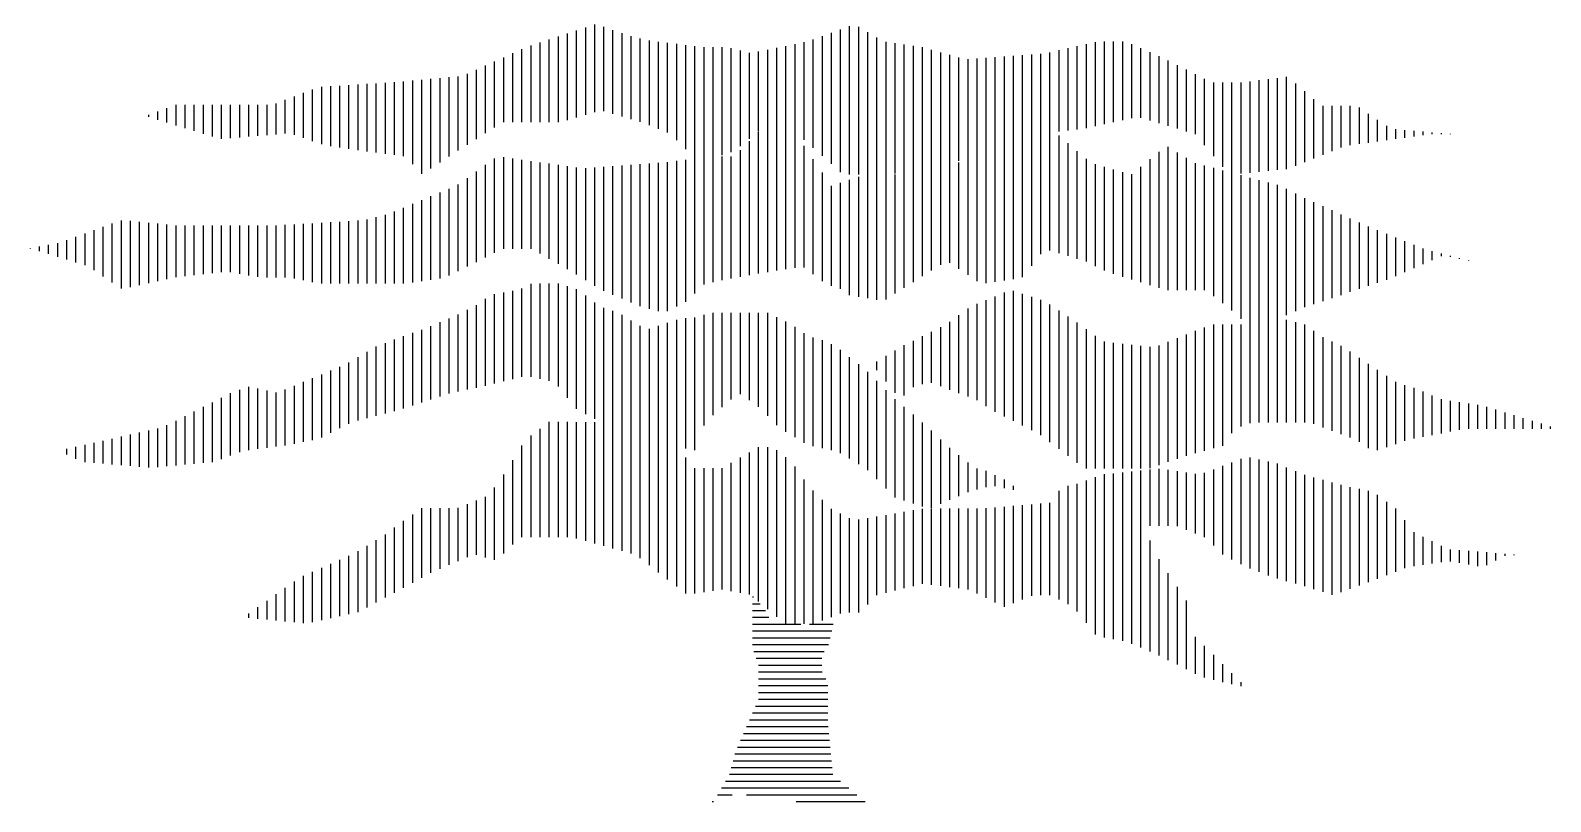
# Model space of a CAD drawing. Header units: millimetres. Extents: x 79741 to 173011, y 86123 to 135501.
# Drawn here: x 137627 to 143398, y 120537 to 123466 of the extents above; entities that cross this region are included whole.
import ezdxf

# ---------------------------------------------------------------- set-up
doc = ezdxf.new("R2010")
doc.units = ezdxf.units.MM

# ---------------------------------------------------------------- blocks, each defined once
blk = doc.blocks.new('A$C4B0C6653')
at = {"color": 0}
for p, q in [((2073.6, 2623.8), (2073.6, 2954.6)), ((2108.2, 2634), (2108.2, 2966.1)), ((2142.7, 2644.1), (2142.7, 2977.6)), ((2177.3, 2647.6), (2177.3, 2967.9)), ((2211.8, 2637.5), (2211.8, 2955.9)), ((2246.4, 2627.4), (2246.4, 2943.9)), ((3041.3, 2447.4), (3041.3, 2945.3)), ((3075.8, 2416.7), (3075.8, 2958.1)), ((3110.4, 2407.4), (3110.4, 2970.9)), ((3145, 2407.4), (3145, 2968.6)), ((3179.5, 2407.4), (3179.5, 2948.2)), ((1900.8, 2606.1), (1900.8, 2897.2)), ((1935.4, 2606.1), (1935.4, 2908.7)), ((1969.9, 2606.1), (1969.9, 2920.2)), ((2004.5, 2606), (2004.5, 2931.7)), ((2039, 2613.7), (2039, 2943.2)), ((2281, 2617.4), (2281, 2932.5)), ((2315.5, 2607.3), (2315.5, 2924.5)), ((2350.1, 2594.2), (2350.1, 2916.6)), ((2384.6, 2580.5), (2384.6, 2911.1)), ((2419.2, 2566.8), (2419.2, 2907.1)), ((2453.8, 2537.7), (2453.8, 2903.1)), ((2488.3, 2503.1), (2488.3, 2899.2)), ((2522.9, 2468.5), (2522.9, 2895.2)), ((2557.4, 2459), (2557.4, 2891.2)), ((2592, 2470.1), (2592, 2890.8)), ((2626.6, 2481.1), (2626.6, 2890.7)), ((2661.1, 2492.2), (2661.1, 2887.6)), ((2833.9, 2574.5), (2833.9, 2888.2)), ((2868.5, 2569.2), (2868.5, 2895.3)), ((2903, 2564), (2903, 2902.4)), ((2937.6, 2539.4), (2937.6, 2909.6)), ((2972.2, 2508.7), (2972.2, 2919.6)), ((3006.7, 2478.1), (3006.7, 2932.5)), ((3214.1, 2407.3), (3214.1, 2927.7)), ((3248.6, 2407.3), (3248.6, 2911.4)), ((3283.2, 2411), (3283.2, 2906.2)), ((3317.8, 2417), (3317.8, 2901.1)), ((3352.3, 2422.9), (3352.3, 2896)), ((3386.9, 2428.9), (3386.9, 2890.8)), ((3939.8, 2574.4), (3939.8, 2887)), ((3974.4, 2578.4), (3974.4, 2894.9)), ((4009, 2582.8), (4009, 2902.7)), ((4043.5, 2590.6), (4043.5, 2910.6)), ((4078.1, 2598.5), (4078.1, 2912)), ((4112.6, 2606.3), (4112.6, 2912)), ((4147.2, 2614.1), (4147.2, 2912)), ((4181.8, 2622), (4181.8, 2902.3)), ((4216.3, 2622.6), (4216.3, 2887)), ((1762.6, 2585.6), (1762.6, 2836.8)), ((1797.1, 2606.2), (1797.1, 2852.4)), ((1831.7, 2606.2), (1831.7, 2868)), ((1866.2, 2606.1), (1866.2, 2883.7)), ((2695.7, 2515.4), (2695.7, 2878.6)), ((2730.2, 2543.5), (2730.2, 2869.7)), ((2764.8, 2571.5), (2764.8, 2874)), ((2799.4, 2579.7), (2799.4, 2881.1)), ((3421.4, 2436.5), (3421.4, 2881.5)), ((3456, 2444.3), (3456, 2871.4)), ((3490.6, 2452.2), (3490.6, 2861.4)), ((3525.1, 2460), (3525.1, 2851.3)), ((3559.7, 2467.9), (3559.7, 2845.8)), ((3594.2, 2476.4), (3594.2, 2848.4)), ((3628.8, 2488.9), (3628.8, 2850.9)), ((3663.4, 2501.5), (3663.4, 2853.4)), ((3697.9, 2514.1), (3697.9, 2855.9)), ((3732.5, 2526.6), (3732.5, 2858.4)), ((3767, 2539.2), (3767, 2861)), ((3801.6, 2551.8), (3801.6, 2863.5)), ((3836.2, 2562.7), (3836.2, 2866)), ((3870.7, 2566.6), (3870.7, 2871.3)), ((3905.3, 2570.5), (3905.3, 2879.2)), ((4250.9, 2612.3), (4250.9, 2871.7)), ((4285.4, 2602.1), (4285.4, 2856.4)), ((4320, 2591.8), (4320, 2840.6)), ((1520.6, 2430.7), (1520.6, 2770.4)), ((1555.2, 2453.4), (1555.2, 2773.6)), ((1589.8, 2476.2), (1589.8, 2776.8)), ((1624.3, 2498.9), (1624.3, 2780)), ((1658.9, 2520.5), (1658.9, 2789.8)), ((1693.4, 2542.2), (1693.4, 2805.5)), ((1728, 2563.9), (1728, 2821.1)), ((4354.6, 2581.6), (4354.6, 2823.3)), ((4389.1, 2571.3), (4389.1, 2806)), ((4423.7, 2560.1), (4423.7, 2788.7)), ((4458.2, 2518.8), (4458.2, 2771.3)), ((4734.7, 2424.7), (4734.7, 2773.9)), ((4769.3, 2428.2), (4769.3, 2778.3)), ((1036.8, 2546.3), (1036.8, 2717)), ((1071.4, 2534.3), (1071.4, 2730.3)), ((1105.9, 2522.3), (1105.9, 2740.1)), ((1140.5, 2515.5), (1140.5, 2742.4)), ((1175, 2510.4), (1175, 2744.6)), ((1209.6, 2505.4), (1209.6, 2746.8)), ((1244.2, 2500.3), (1244.2, 2749.1)), ((1278.7, 2495.4), (1278.7, 2751.3)), ((1313.3, 2490.8), (1313.3, 2753.5)), ((1347.8, 2486.3), (1347.8, 2755.8)), ((1382.4, 2481.7), (1382.4, 2758)), ((1417, 2477.1), (1417, 2760.7)), ((1451.5, 2446.2), (1451.5, 2763.9)), ((1486.1, 2410.3), (1486.1, 2767.1)), ((4492.8, 2477.5), (4492.8, 2756.5)), ((4527.4, 2436.2), (4527.4, 2756.5)), ((4561.9, 2407.1), (4561.9, 2756.5)), ((4596.5, 2410.7), (4596.5, 2756.4)), ((4631, 2414.2), (4631, 2760.7)), ((4665.6, 2417.7), (4665.6, 2765.1)), ((4700.2, 2421.2), (4700.2, 2769.5)), ((4803.8, 2441), (4803.8, 2752.7)), ((4838.4, 2454.9), (4838.4, 2723.4)), ((518.4, 2604.8), (518.4, 2659.7)), ((553, 2594.1), (553, 2672.3)), ((587.5, 2583.5), (587.5, 2672.3)), ((622.1, 2572.8), (622.1, 2672.3)), ((656.6, 2562.2), (656.6, 2672.2)), ((691.2, 2551.5), (691.2, 2672.2)), ((725.8, 2542.4), (725.8, 2672.2)), ((760.3, 2545.3), (760.3, 2672.1)), ((794.9, 2548.3), (794.9, 2672.1)), ((829.4, 2551.2), (829.4, 2672.1)), ((864, 2554.1), (864, 2672.1)), ((898.6, 2557), (898.6, 2672)), ((933.1, 2560), (933.1, 2677.1)), ((967.7, 2562.9), (967.7, 2690.4)), ((1002.2, 2558.3), (1002.2, 2703.7)), ((4873, 2468.8), (4873, 2694.1)), ((4907.5, 2482.6), (4907.5, 2668.6)), ((4942.1, 2496.5), (4942.1, 2668.6)), ((4976.6, 2510.4), (4976.6, 2668.6)), ((5011.2, 2518.7), (5011.2, 2668.5)), ((5045.8, 2523.5), (5045.8, 2661.7)), ((449.3, 2626), (449.3, 2634.2)), ((483.8, 2615.4), (483.8, 2646.1)), ((2799.4, 2037.1), (2799.4, 2603.5)), ((2833.9, 2042.4), (2833.9, 2638)), ((2868.5, 2047.5), (2868.5, 2617.9)), ((5080.3, 2528.2), (5080.3, 2638.4)), ((5114.9, 2532.9), (5114.9, 2615.1)), ((2764.8, 2031.2), (2764.8, 2569)), ((2903, 2052.7), (2903, 2567.3)), ((3732.5, 2009.4), (3732.5, 2547.3)), ((3767, 2017.8), (3767, 2562.5)), ((3801.6, 2061.2), (3801.6, 2568.7)), ((3836.2, 2104.6), (3836.2, 2575)), ((3870.7, 2118.4), (3870.7, 2581.2)), ((3905.3, 2108.2), (3905.3, 2555.7)), ((5149.4, 2537.6), (5149.4, 2591.8)), ((5184, 2542.3), (5184, 2579.3)), ((5218.6, 2547.1), (5218.6, 2576.4)), ((5253.1, 2551.8), (5253.1, 2573.5)), ((5287.7, 2556.5), (5287.7, 2570.5)), ((5322.2, 2560.7), (5322.2, 2567.6)), ((5356.8, 2560.6), (5356.8, 2564.7)), ((5391.4, 2560.6), (5391.4, 2561.8)), ((2695.7, 2019.3), (2695.7, 2500)), ((2730.2, 2025.2), (2730.2, 2534.5)), ((2937.6, 2054.2), (2937.6, 2516.7)), ((3594.2, 2003), (3594.2, 2484.1)), ((3628.8, 1994.2), (3628.8, 2499.9)), ((3663.4, 1999.3), (3663.4, 2515.7)), ((3697.9, 2004.3), (3697.9, 2531.5)), ((3939.8, 2098), (3939.8, 2526.2)), ((3974.4, 2087.7), (3974.4, 2496.7)), ((4285.4, 1976.7), (4285.4, 2494.1)), ((4320, 1968.5), (4320, 2512)), ((4354.6, 1968.5), (4354.6, 2491.5)), ((1728, 2092.4), (1728, 2443.9)), ((1762.6, 2109.6), (1762.6, 2468.8)), ((1797.1, 2125.8), (1797.1, 2472.8)), ((1831.7, 2125.8), (1831.7, 2468)), ((1866.2, 2125.7), (1866.2, 2463.2)), ((1900.8, 2125.7), (1900.8, 2458.4)), ((1935.4, 2107.2), (1935.4, 2453.6)), ((1969.9, 2087.6), (1969.9, 2448.9)), ((2004.5, 2068.1), (2004.5, 2444.1)), ((2039, 2048.5), (2039, 2439.3)), ((2073.6, 2028), (2073.6, 2434.5)), ((2108.2, 2006.2), (2108.2, 2431.4)), ((2142.7, 1984.5), (2142.7, 2433.9)), ((2177.3, 1965.3), (2177.3, 2436.4)), ((2211.8, 1950.8), (2211.8, 2438.9)), ((2246.4, 1936.2), (2246.4, 2441.4)), ((2281, 1921.7), (2281, 2443.8)), ((2315.5, 1907.2), (2315.5, 2446.3)), ((2350.1, 1897.5), (2350.1, 2448.8)), ((2384.6, 1888.6), (2384.6, 2451.3)), ((2419.2, 1888.4), (2419.2, 2454.5)), ((2453.8, 1906.2), (2453.8, 2458.9)), ((2488.3, 1923.9), (2488.3, 2463.3)), ((2522.9, 1955), (2522.9, 2467.7)), ((2557.4, 1989.5), (2557.4, 2472.1)), ((2592, 1999), (2592, 2475.4)), ((2626.6, 2006), (2626.6, 2475.4)), ((2661.1, 2013), (2661.1, 2475.4)), ((2972.2, 2028.4), (2972.2, 2466.1)), ((3352.3, 1999.1), (3352.3, 2424.8)), ((3386.9, 2021), (3386.9, 2435)), ((3421.4, 2042.9), (3421.4, 2446.9)), ((3456, 2064.8), (3456, 2452.2)), ((3490.6, 2071.6), (3490.6, 2452.1)), ((3525.1, 2048.7), (3525.1, 2452.5)), ((3559.7, 2025.9), (3559.7, 2468.3)), ((4009, 2076.6), (4009, 2467.2)), ((4043.5, 2059.8), (4043.5, 2446.8)), ((4078.1, 2043), (4078.1, 2436.6)), ((4112.6, 2029.9), (4112.6, 2426.4)), ((4216.3, 1998), (4216.3, 2436.8)), ((4250.9, 1987.3), (4250.9, 2465.5)), ((4389.1, 1968.5), (4389.1, 2471.1)), ((4423.7, 1968.4), (4423.7, 2451)), ((4458.2, 1968.4), (4458.2, 2441.7)), ((4492.8, 1945.9), (4492.8, 2432.5)), ((1624.3, 2040.6), (1624.3, 2369.2)), ((1658.9, 2057.9), (1658.9, 2394.1)), ((1693.4, 2075.1), (1693.4, 2419)), ((3006.7, 2002.7), (3006.7, 2415.5)), ((3075.8, 1973.1), (3075.8, 2376)), ((3110.4, 1949.2), (3110.4, 2387.1)), ((3145, 1943.2), (3145, 2398.1)), ((3179.5, 1937.2), (3179.5, 2407.4)), ((3214.1, 1931.2), (3214.1, 2407.3)), ((3248.6, 1933.3), (3248.6, 2407.3)), ((3283.2, 1955.2), (3283.2, 2407.3)), ((3317.8, 1977.2), (3317.8, 2415.9)), ((4147.2, 2019.2), (4147.2, 2416.1)), ((4181.8, 2008.6), (4181.8, 2408.2)), ((4527.4, 1918.4), (4527.4, 2423.2)), ((4561.9, 1890.8), (4561.9, 2414)), ((4596.5, 1858.8), (4596.5, 2404.7)), ((4631, 1824.2), (4631, 2395.4)), ((4665.6, 1827.1), (4665.6, 2386.2)), ((4700.2, 1842.4), (4700.2, 2376.9)), ((4734.7, 1857.7), (4734.7, 2367.6)), ((1486.1, 2002.9), (1486.1, 2310.1)), ((1520.6, 2008), (1520.6, 2324.6)), ((1555.2, 2013), (1555.2, 2339)), ((1589.8, 2023.4), (1589.8, 2353.5)), ((3041.3, 1985.1), (3041.3, 2365)), ((4769.3, 1873), (4769.3, 2353.6)), ((4803.8, 1888.2), (4803.8, 2335.8)), ((4838.4, 1903.4), (4838.4, 2318.1)), ((1347.8, 1993.6), (1347.8, 2253.9)), ((1382.4, 1993.6), (1382.4, 2266.8)), ((1417, 1993.5), (1417, 2281.2)), ((1451.5, 1997.8), (1451.5, 2295.7)), ((4873, 1915), (4873, 2302.5)), ((4907.5, 1926.5), (4907.5, 2287)), ((4942.1, 1938.1), (4942.1, 2271.5)), ((4976.6, 1949.7), (4976.6, 2256)), ((241.9, 2043.9), (241.9, 2195.7)), ((276.5, 2020.6), (276.5, 2208.3)), ((311, 1997.3), (311, 2220.9)), ((345.6, 1974), (345.6, 2233.4)), ((380.2, 1979.1), (380.2, 2231.4)), ((414.7, 1986.9), (414.7, 2227.9)), ((449.3, 1994.7), (449.3, 2224.4)), ((483.8, 2002.6), (483.8, 2220.9)), ((518.4, 2010.4), (518.4, 2217.3)), ((553, 2017.5), (553, 2214.4)), ((587.5, 2021.4), (587.5, 2214.4)), ((622.1, 2025.3), (622.1, 2214.4)), ((656.6, 2029.2), (656.6, 2214.4)), ((691.2, 2033.2), (691.2, 2214.3)), ((725.8, 2037.1), (725.8, 2214.3)), ((760.3, 2036.3), (760.3, 2214.3)), ((794.9, 2030.3), (794.9, 2214.2)), ((829.4, 2024.3), (829.4, 2214.2)), ((864, 2018.3), (864, 2214.2)), ((898.6, 2016.5), (898.6, 2214.1)), ((933.1, 2016.5), (933.1, 2214.1)), ((967.7, 2016.4), (967.7, 2215.8)), ((1002.2, 2016.4), (1002.2, 2217.9)), ((1036.8, 2005.6), (1036.8, 2219.9)), ((1071.4, 1998.5), (1071.4, 2222)), ((1105.9, 1993.8), (1105.9, 2224.1)), ((1140.5, 1993.8), (1140.5, 2226.1)), ((1175, 1993.7), (1175, 2228.2)), ((1209.6, 1993.7), (1209.6, 2230.3)), ((1244.2, 1993.7), (1244.2, 2232.3)), ((1278.7, 1993.6), (1278.7, 2236.2)), ((1313.3, 1993.6), (1313.3, 2245)), ((5011.2, 1961.3), (5011.2, 2240.5)), ((5045.8, 1972.8), (5045.8, 2225)), ((5080.3, 1984.4), (5080.3, 2209.6)), ((5114.9, 1996), (5114.9, 2195.8)), ((69.1, 2105.6), (69.1, 2140.1)), ((103.7, 2095), (103.7, 2146.4)), ((138.2, 2084.3), (138.2, 2158)), ((172.8, 2073.7), (172.8, 2170.6)), ((207.4, 2063.1), (207.4, 2183.2)), ((5149.4, 2007.6), (5149.4, 2182)), ((5184, 2021.2), (5184, 2168.2)), ((5218.6, 2036.4), (5218.6, 2154.5)), ((5253.1, 2051.7), (5253.1, 2140.7)), ((0, 2126.9), (0, 2127.6)), ((34.6, 2116.3), (34.6, 2133.9)), ((5287.7, 2067), (5287.7, 2126.9)), ((5322.2, 2082.3), (5322.2, 2116.5)), ((5356.8, 2097.5), (5356.8, 2107.6)), ((5391.4, 2094.4), (5391.4, 2098.7)), ((5425.9, 2087.3), (5425.9, 2089.8)), ((5460.5, 2080.2), (5460.5, 2080.9)), ((1002.2, 2012.7), (1002.2, 2016.4)), ((1831.7, 1630.6), (1831.7, 1965.5)), ((1866.2, 1639), (1866.2, 1974)), ((1900.8, 1638.9), (1900.8, 1992.2)), ((1935.4, 1631.7), (1935.4, 1993.1)), ((1969.9, 1624.4), (1969.9, 1993.1)), ((2004.5, 1602.1), (2004.5, 1993)), ((2039, 1559.6), (2039, 1983.8)), ((2073.6, 1517), (2073.6, 1971.8)), ((3732.5, 1471.7), (3732.5, 1965.4)), ((1693.4, 1597.7), (1693.4, 1911.7)), ((1728, 1605.5), (1728, 1935.6)), ((1762.6, 1613.9), (1762.6, 1953)), ((1797.1, 1622.3), (1797.1, 1959.3)), ((2108.2, 1497.1), (2108.2, 1947.7)), ((2142.7, 1479.7), (2142.7, 1922)), ((3594.2, 1550.1), (3594.2, 1915.8)), ((3628.8, 1527.4), (3628.8, 1930.3)), ((3663.4, 1506.3), (3663.4, 1944.7)), ((3697.9, 1489), (3697.9, 1959.2)), ((3767, 1454.3), (3767, 1954.1)), ((3801.6, 1437), (3801.6, 1942.8)), ((3836.2, 1417.8), (3836.2, 1931.4)), ((3870.7, 1391.5), (3870.7, 1913.7)), ((1589.8, 1575.7), (1589.8, 1860.3)), ((1624.3, 1583.6), (1624.3, 1876.4)), ((1658.9, 1590.7), (1658.9, 1893.2)), ((2177.3, 1462.4), (2177.3, 1901.3)), ((2211.8, 1445.1), (2211.8, 1889.7)), ((2246.4, 1427.8), (2246.4, 1874.4)), ((2281, 1410.1), (2281, 1853.5)), ((2453.8, 1374.2), (2453.8, 1856.1)), ((2488.3, 1367.1), (2488.3, 1862.5)), ((2522.9, 1360), (2522.9, 1864.7)), ((2557.4, 1454.3), (2557.4, 1874.9)), ((2592, 1494.1), (2592, 1882.4)), ((2626.6, 1523.3), (2626.6, 1882.4)), ((2661.1, 1552.5), (2661.1, 1882.4)), ((2695.7, 1573.5), (2695.7, 1882.3)), ((2730.2, 1550.4), (2730.2, 1882.3)), ((2764.8, 1525), (2764.8, 1882.3)), ((2799.4, 1490.4), (2799.4, 1882.3)), ((2833.9, 1455.8), (2833.9, 1866.1)), ((2868.5, 1430.3), (2868.5, 1849.2)), ((3490.6, 1590.3), (3490.6, 1848)), ((3525.1, 1577.4), (3525.1, 1873.6)), ((3559.7, 1564.5), (3559.7, 1899.2)), ((3905.3, 1365.3), (3905.3, 1890.8)), ((3939.8, 1339.1), (3939.8, 1868)), ((4665.6, 1465.3), (4665.6, 1848.2)), ((4700.2, 1465.3), (4700.2, 1853.3)), ((4734.7, 1465.3), (4734.7, 1858.4)), ((4769.3, 1465.2), (4769.3, 1855.5)), ((1417, 1519), (1417, 1793.9)), ((1451.5, 1530.3), (1451.5, 1806.1)), ((1486.1, 1541.7), (1486.1, 1818)), ((1520.6, 1553), (1520.6, 1832)), ((1555.2, 1564.3), (1555.2, 1846.2)), ((2315.5, 1392.3), (2315.5, 1832.5)), ((2350.1, 1379.7), (2350.1, 1820.9)), ((2384.6, 1379.7), (2384.6, 1832.6)), ((2419.2, 1379.7), (2419.2, 1844.3)), ((2903, 1409.4), (2903, 1829.3)), ((2937.6, 1388.4), (2937.6, 1805.4)), ((3386.9, 1610.9), (3386.9, 1793.4)), ((3421.4, 1616), (3421.4, 1810.6)), ((3456, 1603.2), (3456, 1827.8)), ((3974.4, 1312.9), (3974.4, 1845.1)), ((4009, 1290.7), (4009, 1820.2)), ((4043.5, 1290.7), (4043.5, 1794.5)), ((4389.1, 1339), (4389.1, 1799.5)), ((4423.7, 1348.6), (4423.7, 1813.2)), ((4458.2, 1358.2), (4458.2, 1826.9)), ((4492.8, 1367.8), (4492.8, 1838.3)), ((4527.4, 1377.4), (4527.4, 1838.2)), ((4561.9, 1425.1), (4561.9, 1838.2)), ((4596.5, 1450.6), (4596.5, 1838.2)), ((4631, 1462.5), (4631, 1843.2)), ((4803.8, 1465.2), (4803.8, 1846.6)), ((4838.4, 1465.2), (4838.4, 1837.2)), ((4873, 1460.1), (4873, 1813.2)), ((4907.5, 1447.3), (4907.5, 1790.3)), ((1278.7, 1482.3), (1278.7, 1733.9)), ((1313.3, 1491.1), (1313.3, 1754)), ((1347.8, 1500), (1347.8, 1767.3)), ((1382.4, 1508.8), (1382.4, 1780.6)), ((2972.2, 1375.2), (2972.2, 1788.9)), ((3006.7, 1368.1), (3006.7, 1778.6)), ((3041.3, 1361), (3041.3, 1763.6)), ((3075.8, 1348.9), (3075.8, 1741.9)), ((3283.2, 1578.8), (3283.2, 1739.5)), ((3317.8, 1568.5), (3317.8, 1758.9)), ((3352.3, 1600.3), (3352.3, 1776.1)), ((4078.1, 1290.7), (4078.1, 1772.8)), ((4112.6, 1290.7), (4112.6, 1768.8)), ((4147.2, 1290.6), (4147.2, 1764.8)), ((4181.8, 1290.6), (4181.8, 1760.8)), ((4216.3, 1290.6), (4216.3, 1756.8)), ((4250.9, 1292.1), (4250.9, 1752.7)), ((4285.4, 1304), (4285.4, 1758.3)), ((4320, 1316), (4320, 1772)), ((4354.6, 1327.9), (4354.6, 1785.7)), ((4942.1, 1434.4), (4942.1, 1773.5)), ((4976.6, 1421.5), (4976.6, 1756.7)), ((5011.2, 1408.7), (5011.2, 1735.5)), ((1175, 1443.8), (1175, 1677.3)), ((1209.6, 1461.1), (1209.6, 1693.1)), ((1244.2, 1473.4), (1244.2, 1713.5)), ((3110.4, 1328.5), (3110.4, 1714.3)), ((3145, 1308), (3145, 1686.8)), ((3214.1, 1664.2), (3214.1, 1697.8)), ((3248.6, 1621.5), (3248.6, 1718.7)), ((5045.8, 1392.2), (5045.8, 1711.5)), ((5080.3, 1368.2), (5080.3, 1688.3)), ((1036.8, 1391.7), (1036.8, 1619.5)), ((1071.4, 1398.7), (1071.4, 1634)), ((1105.9, 1409.3), (1105.9, 1648.4)), ((1140.5, 1426.6), (1140.5, 1662.9)), ((3179.5, 1284.9), (3179.5, 1658)), ((3214.1, 1250.2), (3214.1, 1623.4)), ((5114.9, 1360.1), (5114.9, 1665.5)), ((5149.4, 1372.1), (5149.4, 1642.6)), ((5184, 1384), (5184, 1619.7)), ((725.8, 1326.6), (725.8, 1559.6)), ((760.3, 1339.9), (760.3, 1577)), ((794.9, 1353.3), (794.9, 1589.1)), ((829.4, 1361.2), (829.4, 1600.6)), ((864, 1365.6), (864, 1594.3)), ((898.6, 1370), (898.6, 1587.1)), ((933.1, 1374.4), (933.1, 1579.8)), ((967.7, 1378.8), (967.7, 1590.6)), ((1002.2, 1384.7), (1002.2, 1605.1)), ((3248.6, 1215.6), (3248.6, 1588.7)), ((5218.6, 1395.9), (5218.6, 1607.9)), ((5253.1, 1404.3), (5253.1, 1597.1)), ((5287.7, 1410.9), (5287.7, 1583)), ((5322.2, 1417.6), (5322.2, 1568.8)), ((622.1, 1309), (622.1, 1507.4)), ((656.6, 1312.2), (656.6, 1524.8)), ((691.2, 1315.4), (691.2, 1542.2)), ((3283.2, 1181.2), (3283.2, 1554.1)), ((3317.8, 1169.8), (3317.8, 1524.8)), ((5356.8, 1424.2), (5356.8, 1554.6)), ((5391.4, 1430.9), (5391.4, 1548)), ((5425.9, 1437.5), (5425.9, 1542.9)), ((5460.5, 1442.1), (5460.5, 1537.8)), ((5495, 1442.1), (5495, 1532.6)), ((5529.6, 1442.1), (5529.6, 1525.2)), ((5564.2, 1442), (5564.2, 1514.5)), ((5598.7, 1442), (5598.7, 1503.9)), ((518.4, 1299.4), (518.4, 1455.2)), ((553, 1302.6), (553, 1472.6)), ((587.5, 1305.8), (587.5, 1490)), ((1969.9, 1029.8), (1969.9, 1467.6)), ((2004.5, 1029.7), (2004.5, 1467.6)), ((2039, 1029.7), (2039, 1467.6)), ((2073.6, 1025.1), (2073.6, 1467.5)), ((2108.2, 1015.7), (2108.2, 1467.5)), ((2142.7, 1006.3), (2142.7, 1467.5)), ((2177.3, 996.9), (2177.3, 1467.4)), ((2211.8, 987.6), (2211.8, 1467.4)), ((2246.4, 978.2), (2246.4, 1467.4)), ((2281, 968.8), (2281, 1467.4)), ((2315.5, 950.1), (2315.5, 1467.3)), ((2350.1, 923.3), (2350.1, 1459.5)), ((2384.6, 896.6), (2384.6, 1450.6)), ((3352.3, 1158.5), (3352.3, 1495.5)), ((3386.9, 1147.2), (3386.9, 1466.2)), ((5633.3, 1442), (5633.3, 1493.3)), ((5667.8, 1442), (5667.8, 1482.6)), ((5702.4, 1441.9), (5702.4, 1472)), ((5737, 1441.9), (5737, 1461.3)), ((5771.5, 1441.9), (5771.5, 1450.7)), ((241.9, 1312.5), (241.9, 1388.9)), ((276.5, 1309.5), (276.5, 1396.5)), ((311, 1306.5), (311, 1404.2)), ((345.6, 1303.5), (345.6, 1411.9)), ((380.2, 1300.5), (380.2, 1419.5)), ((414.7, 1297.5), (414.7, 1427.2)), ((449.3, 1294.5), (449.3, 1434.9)), ((483.8, 1296.1), (483.8, 1442.6)), ((1900.8, 1029.8), (1900.8, 1416.6)), ((1935.4, 1029.8), (1935.4, 1442.2)), ((2419.2, 869.9), (2419.2, 1428.9)), ((3421.4, 1142.2), (3421.4, 1435.7)), ((3456, 1156.9), (3456, 1401.1)), ((138.2, 1344.4), (138.2, 1365.8)), ((172.8, 1327.6), (172.8, 1373.5)), ((207.4, 1315.5), (207.4, 1381.2)), ((1866.2, 1029.8), (1866.2, 1377.7)), ((2453.8, 843.1), (2453.8, 1382.3)), ((2488.3, 816.4), (2488.3, 1332.7)), ((2695.7, 818.6), (2695.7, 1332.4)), ((2730.2, 812.2), (2730.2, 1352.2)), ((2764.8, 785.9), (2764.8, 1372)), ((2799.4, 756.6), (2799.4, 1372.1)), ((2833.9, 727.3), (2833.9, 1360.6)), ((2868.5, 701.2), (2868.5, 1333.5)), ((3490.6, 1171.6), (3490.6, 1369)), ((3525.1, 1186.3), (3525.1, 1341.4)), ((4596.5, 927.6), (4596.5, 1327.5)), ((4631, 911.7), (4631, 1332.3)), ((1831.7, 1002.4), (1831.7, 1322.8)), ((2522.9, 816), (2522.9, 1292)), ((2557.4, 821.3), (2557.4, 1292)), ((2592, 826.6), (2592, 1291.9)), ((2626.6, 831.2), (2626.6, 1292.8)), ((2661.1, 824.9), (2661.1, 1312.6)), ((2903, 701.2), (2903, 1298.9)), ((3559.7, 1201), (3559.7, 1313.9)), ((3594.2, 1210.9), (3594.2, 1291.1)), ((3628.8, 1219.7), (3628.8, 1282.3)), ((4112.6, 1072.2), (4112.6, 1272.4)), ((4147.2, 1038.8), (4147.2, 1276)), ((4181.8, 1039.8), (4181.8, 1279.5)), ((4216.3, 1057.6), (4216.3, 1283.1)), ((4250.9, 1072.9), (4250.9, 1286.6)), ((4285.4, 1072.8), (4285.4, 1290.2)), ((4320, 1072.8), (4320, 1285.9)), ((4354.6, 1072.4), (4354.6, 1280.7)), ((4389.1, 1058.3), (4389.1, 1275.6)), ((4423.7, 1044.1), (4423.7, 1270.5)), ((4458.2, 1029.9), (4458.2, 1274.3)), ((4492.8, 998.6), (4492.8, 1287.6)), ((4527.4, 963.9), (4527.4, 1300.9)), ((4561.9, 945.4), (4561.9, 1314.2)), ((4665.6, 898.3), (4665.6, 1325.2)), ((4700.2, 884.9), (4700.2, 1318.1)), ((4734.7, 872.6), (4734.7, 1309.4)), ((4769.3, 863.7), (4769.3, 1295.2)), ((4803.8, 854.8), (4803.8, 1281)), ((1762.6, 944.7), (1762.6, 1218.4)), ((1797.1, 967.9), (1797.1, 1267.9)), ((2937.6, 701.2), (2937.6, 1249.7)), ((3663.4, 1223.9), (3663.4, 1265.5)), ((3697.9, 1216.8), (3697.9, 1248.7)), ((3732.5, 1209.7), (3732.5, 1224.8)), ((3939.8, 776.1), (3939.8, 1225.5)), ((3939.8, 1137.8), (3939.8, 1219.5)), ((3974.4, 1127.5), (3974.4, 1232.3)), ((3974.4, 748), (3974.4, 1218.4)), ((4009, 1117.3), (4009, 1245.1)), ((4043.5, 1107.1), (4043.5, 1257.9)), ((4078.1, 1096.8), (4078.1, 1268.9)), ((4838.4, 844.3), (4838.4, 1267.1)), ((4873, 833.2), (4873, 1257.4)), ((4907.5, 822.1), (4907.5, 1247.7)), ((4942.1, 811), (4942.1, 1238.1)), ((4976.6, 820.7), (4976.6, 1228.4)), ((5011.2, 833.5), (5011.2, 1220.4)), ((5045.8, 846.3), (5045.8, 1213.3)), ((1658.9, 954.3), (1658.9, 1155.9)), ((1693.4, 962.5), (1693.4, 1169.5)), ((1728, 953.6), (1728, 1183.9)), ((2972.2, 701.1), (2972.2, 1207.1)), ((3006.7, 713.4), (3006.7, 1172.5)), ((3801.6, 807.9), (3801.6, 1154.7)), ((3836.2, 810.5), (3836.2, 1157.6)), ((3870.7, 810.5), (3870.7, 1160.5)), ((3905.3, 1189), (3905.3, 1206.7)), ((3905.3, 793.9), (3905.3, 1192.6)), ((4009, 704.5), (4009, 1211.3)), ((4043.5, 661), (4043.5, 1204.2)), ((4078.1, 649.7), (4078.1, 1191.7)), ((4112.6, 643.4), (4112.6, 1178.3)), ((4147.2, 637.1), (4147.2, 1164.9)), ((4181.8, 625.2), (4181.8, 1154.5)), ((5080.3, 859.1), (5080.3, 1206.2)), ((5114.9, 871.9), (5114.9, 1190.8)), ((5149.4, 885.4), (5149.4, 1165)), ((1451.5, 856.8), (1451.5, 1116.1)), ((1486.1, 875.5), (1486.1, 1140)), ((1520.6, 894.3), (1520.6, 1140.2)), ((1555.2, 910.2), (1555.2, 1140.2)), ((1589.8, 924.9), (1589.8, 1140.2)), ((1624.3, 939.6), (1624.3, 1142.2)), ((3041.3, 726.8), (3041.3, 1138.4)), ((3075.8, 740.1), (3075.8, 1120.6)), ((3110.4, 743.6), (3110.4, 1102.8)), ((3145, 743.5), (3145, 1096.7)), ((3179.5, 774.2), (3179.5, 1102.6)), ((3214.1, 810), (3214.1, 1108.4)), ((3248.6, 819.1), (3248.6, 1114.3)), ((3283.2, 827.5), (3283.2, 1120.2)), ((3317.8, 835.9), (3317.8, 1126.1)), ((3352.3, 844.2), (3352.3, 1132.1)), ((3386.9, 852.6), (3386.9, 1138)), ((3421.4, 849.4), (3421.4, 1138.6)), ((3456, 844.9), (3456, 1138.6)), ((3490.6, 840.4), (3490.6, 1138.6)), ((3525.1, 835.9), (3525.1, 1138.5)), ((3559.7, 831.5), (3559.7, 1138.5)), ((3594.2, 816.5), (3594.2, 1138.5)), ((3628.8, 799.6), (3628.8, 1140)), ((3663.4, 782.6), (3663.4, 1142.9)), ((3697.9, 765.6), (3697.9, 1145.9)), ((3732.5, 779.7), (3732.5, 1148.8)), ((3767, 793.8), (3767, 1151.7)), ((4216.3, 610.7), (4216.3, 1145.6)), ((5184, 899), (5184, 1139.3)), ((1347.8, 800.5), (1347.8, 1040.8)), ((1382.4, 819.2), (1382.4, 1066.4)), ((1417, 838), (1417, 1092)), ((5218.6, 912.7), (5218.6, 1094.5)), ((5253.1, 920.3), (5253.1, 1048.9)), ((1278.7, 763), (1278.7, 997.9)), ((1313.3, 781.7), (1313.3, 1018.3)), ((4250.9, 596.2), (4250.9, 1018)), ((5287.7, 925.3), (5287.7, 1031.9)), ((5322.2, 930.3), (5322.2, 1014.9)), ((5356.8, 935.3), (5356.8, 997.9)), ((5391.4, 938.1), (5391.4, 983.8)), ((1140.5, 722.6), (1140.5, 928.6)), ((1175, 730), (1175, 943.9)), ((1209.6, 737.4), (1209.6, 959.2)), ((1244.2, 744.8), (1244.2, 977.5)), ((4285.4, 580.4), (4285.4, 946.6)), ((5425.9, 932.1), (5425.9, 981)), ((5460.5, 926.1), (5460.5, 978.2)), ((5495, 920), (5495, 975.4)), ((5529.6, 924.4), (5529.6, 972.6)), ((5564.2, 942.1), (5564.2, 969.9)), ((5598.7, 959.8), (5598.7, 967.1)), ((5633.3, 961.6), (5633.3, 964.3)), ((1036.8, 703.9), (1036.8, 882.8)), ((1071.4, 707.7), (1071.4, 898.1)), ((1105.9, 715.1), (1105.9, 913.3)), ((4320, 563.5), (4320, 893.3)), ((933.1, 713.7), (933.1, 813.1)), ((967.7, 710.4), (967.7, 837.2)), ((1002.2, 707.1), (1002.2, 861.4)), ((4354.6, 546.7), (4354.6, 841.6)), ((864, 720.2), (864, 764.7)), ((898.6, 716.9), (898.6, 788.9)), ((2742, 803.5), (2744.7, 803.5)), ((2742, 777.6), (2770.6, 777.6)), ((2742, 751.7), (2790.5, 751.7)), ((4389.1, 528.9), (4389.1, 790)), ((829.4, 723.5), (829.4, 740.5)), ((2742, 725.8), (2803.4, 725.8)), ((2742, 699.8), (2924.5, 699.8)), ((2958.3, 699.8), (3047.2, 699.8)), ((2741.9, 673.9), (3042.2, 673.9)), ((2741.9, 648), (3036.2, 648)), ((4423.7, 511.1), (4423.7, 652.1)), ((2741.9, 622.1), (3030.3, 622.1)), ((2746.2, 596.2), (3013.4, 596.2)), ((4458.2, 497.7), (4458.2, 617.5)), ((4492.8, 488.8), (4492.8, 582.9)), ((2755.1, 570.2), (3004.6, 570.2)), ((2764.1, 544.3), (3004.5, 544.3)), ((4527.4, 479.9), (4527.4, 548.2)), ((2764.3, 518.4), (3005.8, 518.4)), ((2764.3, 492.5), (3019.5, 492.5)), ((2764.3, 466.6), (3027, 466.6)), ((4561.9, 471.9), (4561.9, 513.6)), ((4596.5, 464), (4596.5, 479)), ((2764.2, 414.7), (3027, 414.7)), ((2764.3, 440.6), (3027, 440.6)), ((2741.8, 362.9), (3026.9, 362.9)), ((2753.3, 388.8), (3026.9, 388.8)), ((2718.8, 311), (3028.3, 311)), ((2730.3, 337), (3026.9, 337)), ((2684.3, 233.3), (3036.1, 233.3)), ((2695.8, 259.2), (3033.5, 259.2)), ((2707.3, 285.1), (3030.9, 285.1)), ((2667.6, 181.4), (3041.3, 181.4)), ((2674.3, 207.4), (3038.7, 207.4)), ((2654.3, 129.6), (3046.6, 129.6)), ((2660.9, 155.5), (3044, 155.5)), ((2624, 77.8), (3107, 77.8)), ((2639.4, 103.7), (3075.8, 103.7)), ((2588.8, 25.9), (2593.3, 25.9)), ((2608.7, 51.8), (2663.7, 51.8)), ((2718.9, 51.8), (3138.2, 51.8)), ((2907.9, 25.9), (3169.3, 25.9))]:
    blk.add_line(p, q, dxfattribs=at)

msp = doc.modelspace()

# ---------------------------------------------------------------- block references
msp.add_blockref('A$C4B0C6653', (137626.5, 120511.3))

doc.saveas('drawing.dxf')
